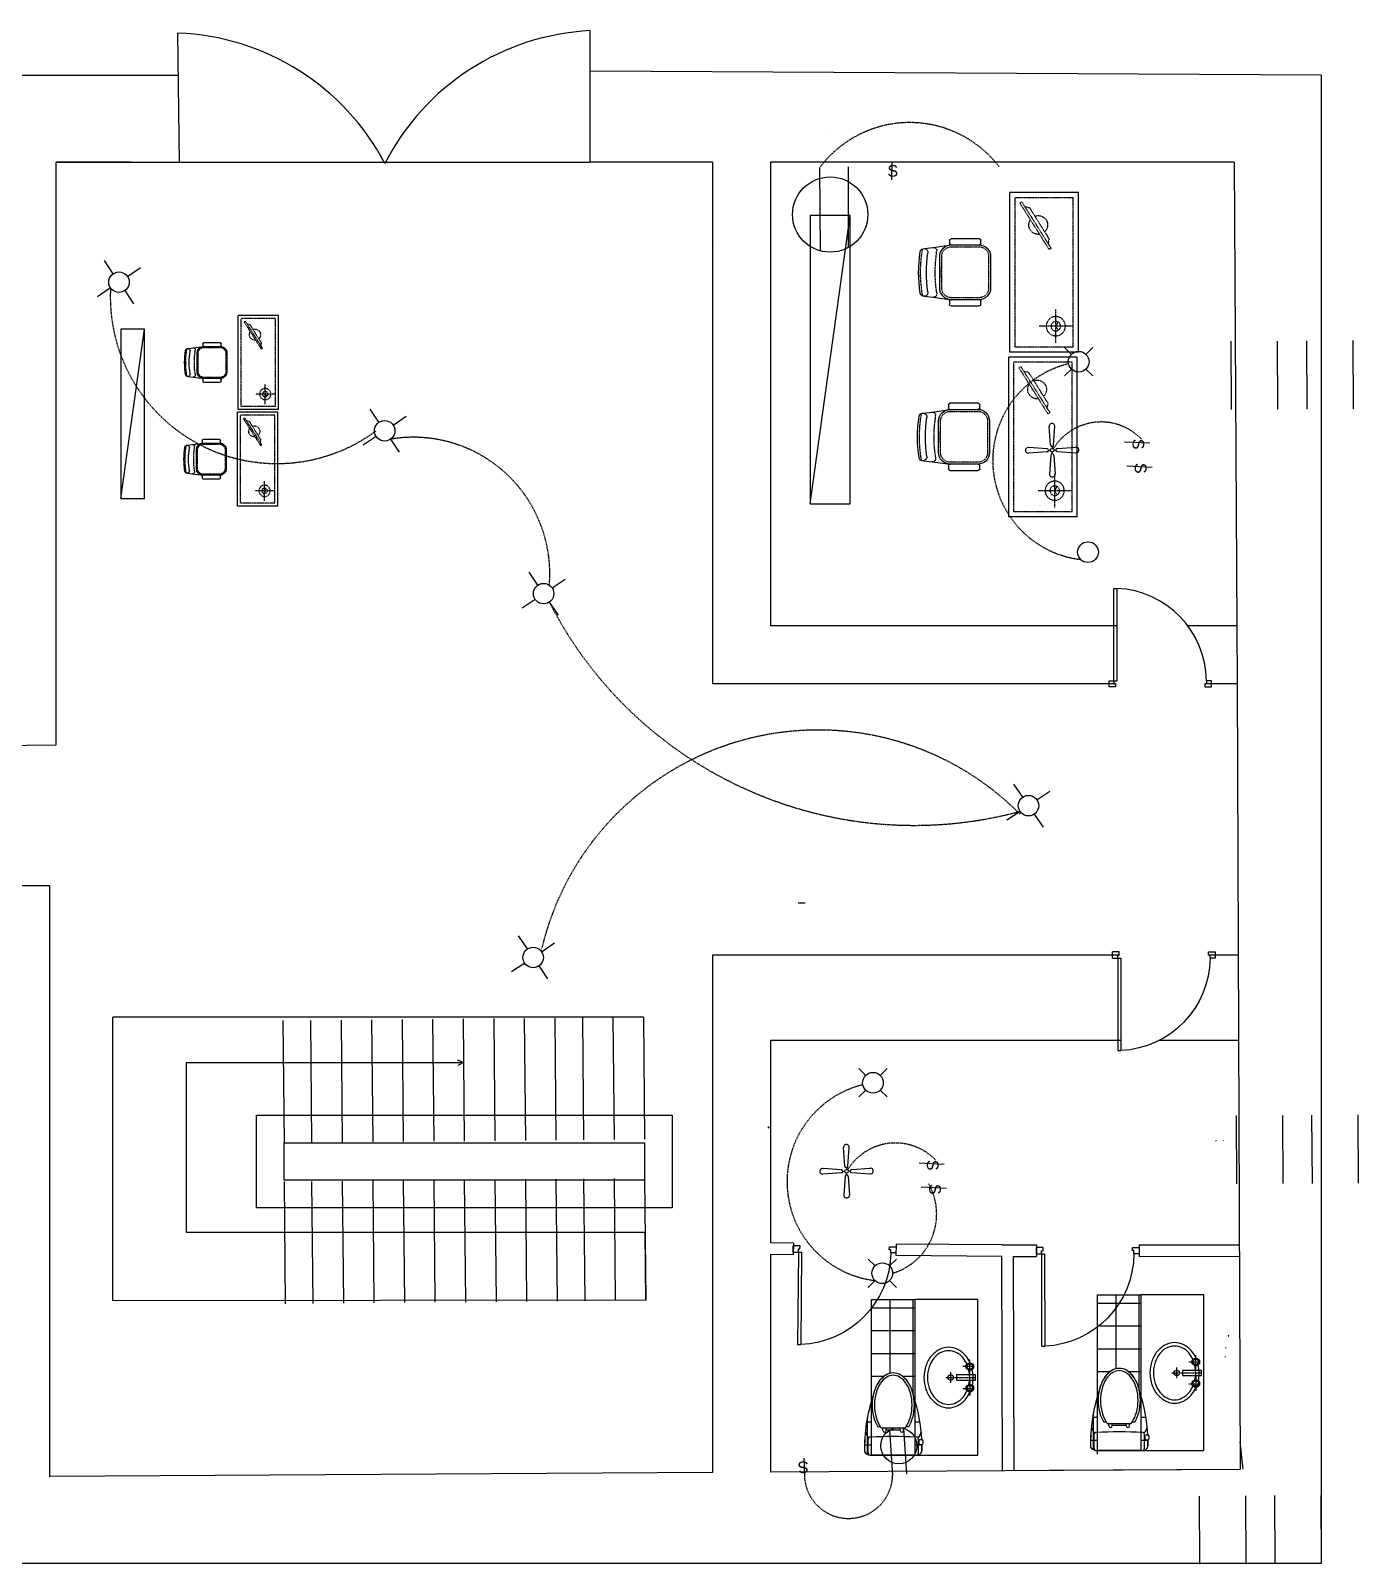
# Model space of a CAD drawing. Header units: inches. Extents: x 201 to 2163, y 274 to 1495.
# Drawn here: x 798 to 1256, y 274 to 803 of the extents above; entities that cross this region are included whole.
import ezdxf

# ---------------------------------------------------------------- set-up
doc = ezdxf.new("R2010")
doc.units = ezdxf.units.IN
doc.header["$MEASUREMENT"] = 0
for name, pattern in [('DASHDOT2', [0.5, 0.25, -0.125, 0, -0.125]), ('HIDDEN', [0.375, 0.25, -0.125]), ('HIDDEN2', [0.1875, 0.125, -0.0625])]:
    doc.linetypes.add(name, pattern=pattern)
for name, color, linetype in [('block', 112, 'Continuous'), ('door', 240, 'Continuous'), ('electrical hidden', 80, 'HIDDEN'), ('ELECTRICITY', 50, 'Continuous'), ('FURHATCH', 57, 'Continuous'), ('FURNITURE', 53, 'Continuous'), ('Layer1', 7, 'Continuous'), ('PIPE', 192, 'Continuous'), ('SANITARY', 151, 'Continuous'), ('TILING', 8, 'Continuous'), ('WALL', 7, 'Continuous'), ('window', 240, 'Continuous')]:
    doc.layers.add(name, color=color, linetype=linetype)
doc.styles.get("Standard").update_dxf_attribs({"font": 'arial.ttf'})
pattern_1 = [(0, (77.9634, 1.5955), (0, 7.874016), []), (90, (77.9634, 1.5955), (-7.874016, 5e-16), [])]

# ---------------------------------------------------------------- blocks, each defined once
blk = doc.blocks.new('Refrigerator-2 door - 36 in front')
for p, q in [((0, 5), (36, 5)), ((12, 5), (12, 64))]:
    blk.add_line(p, q)
for points in [[(0, 0), (0, 64), (36, 64), (36, 0)], [(11, 36), (11, 52), (13, 52), (13, 36)]]:
    blk.add_lwpolyline(points, close=True)
blk = doc.blocks.new('*U22')
at = {"layer": 'ELECTRICITY'}
blk.add_line((-1.18, -1.18), (1.18, 1.18), dxfattribs=at)
blk = doc.blocks.new('*U23')
at = {"layer": 'ELECTRICITY', "color": 0, "linetype": 'ByBlock', "lineweight": -2, "transparency": 16777216}
for p, rotation in [((643.73, 415.83), 90.00000000000001), ((643.73, 408.42), 180), ((651.14, 408.42), 270)]:
    blk.add_blockref('*U22', p, dxfattribs=dict(at, rotation=rotation))
blk.add_blockref('*U22', (651.14, 415.83), dxfattribs=at)
blk = doc.blocks.new('*U24')
at = {"layer": 'ELECTRICITY'}
blk.add_line((-1.18, -1.18), (1.18, 1.18), dxfattribs=at)
blk = doc.blocks.new('*U25')
at = {"layer": 'ELECTRICITY', "color": 0, "linetype": 'ByBlock', "lineweight": -2, "transparency": 16777216}
for p, rotation in [((643.73, 415.83), 90.00000000000001), ((643.73, 408.42), 180), ((651.14, 408.42), 270)]:
    blk.add_blockref('*U24', p, dxfattribs=dict(at, rotation=rotation))
blk.add_blockref('*U24', (651.14, 415.83), dxfattribs=at)
blk = doc.blocks.new('*U26')
at = {"layer": 'ELECTRICITY'}
blk.add_line((-1.18, -1.18), (1.18, 1.18), dxfattribs=at)
blk = doc.blocks.new('*U27')
at = {"layer": 'ELECTRICITY', "color": 0, "linetype": 'ByBlock', "lineweight": -2, "transparency": 16777216}
for p, rotation in [((643.73, 415.83), 90.00000000000001), ((643.73, 408.42), 180), ((651.14, 408.42), 270)]:
    blk.add_blockref('*U26', p, dxfattribs=dict(at, rotation=rotation))
blk.add_blockref('*U26', (651.14, 415.83), dxfattribs=at)
blk = doc.blocks.new('*U28')
at = {"layer": 'ELECTRICITY'}
for p, q in [((-3.13, 0.52), (3.24, 0.98)), ((-3.64, -0.02), (-4.3, -0.03)), ((-3.13, -0.52), (3.24, -0.98))]:
    blk.add_line(p, q, dxfattribs=at)
for centre, radius, start, end in [((-3.13, 0), 0.519, 90, 270), ((3.32, 0), 0.986, 265.8307, 94.1693)]:
    blk.add_arc(centre, radius, start, end, dxfattribs=at)
blk = doc.blocks.new('*U29')
at = {"layer": 'ELECTRICITY', "color": 0, "linetype": 'ByBlock', "lineweight": -2, "transparency": 16777216}
for p, rotation in [((141.01, 93.14), 90.00000000000004), ((136.14, 88.17), 180), ((141.11, 83.31), 270.0000000000001)]:
    blk.add_blockref('*U28', p, dxfattribs=dict(at, rotation=rotation))
blk.add_blockref('*U28', (145.97, 88.28), dxfattribs=at)
blk = doc.blocks.new('*U38')
at = {"layer": 'ELECTRICITY'}
blk.add_line((-1.18, -1.18), (1.18, 1.18), dxfattribs=at)
blk = doc.blocks.new('*U39')
at = {"layer": 'ELECTRICITY', "color": 0, "linetype": 'ByBlock', "lineweight": -2, "transparency": 16777216}
for p, rotation in [((643.73, 415.83), 90.00000000000001), ((643.73, 408.42), 180), ((651.14, 408.42), 270)]:
    blk.add_blockref('*U38', p, dxfattribs=dict(at, rotation=rotation))
blk.add_blockref('*U38', (651.14, 415.83), dxfattribs=at)
blk = doc.blocks.new('*U40')
at = {"layer": 'ELECTRICITY'}
for p, q in [((-3.13, 0.52), (3.24, 0.98)), ((-3.64, -0.02), (-4.3, -0.03)), ((-3.13, -0.52), (3.24, -0.98))]:
    blk.add_line(p, q, dxfattribs=at)
for centre, radius, start, end in [((-3.13, 0), 0.519, 90, 270), ((3.32, 0), 0.986, 265.8307, 94.1693)]:
    blk.add_arc(centre, radius, start, end, dxfattribs=at)
blk = doc.blocks.new('*U41')
at = {"layer": 'ELECTRICITY', "color": 0, "linetype": 'ByBlock', "lineweight": -2, "transparency": 16777216}
for p, rotation in [((141.01, 93.14), 90.00000000000004), ((136.14, 88.17), 180), ((141.11, 83.31), 270.0000000000001)]:
    blk.add_blockref('*U40', p, dxfattribs=dict(at, rotation=rotation))
blk.add_blockref('*U40', (145.97, 88.28), dxfattribs=at)
blk = doc.blocks.new('*U42')
at = {"layer": 'ELECTRICITY'}
blk.add_line((-1.18, -1.18), (1.18, 1.18), dxfattribs=at)
blk = doc.blocks.new('*U43')
at = {"layer": 'ELECTRICITY', "color": 0, "linetype": 'ByBlock', "lineweight": -2, "transparency": 16777216}
for p, rotation in [((643.73, 415.83), 90.00000000000001), ((643.73, 408.42), 180), ((651.14, 408.42), 270)]:
    blk.add_blockref('*U42', p, dxfattribs=dict(at, rotation=rotation))
blk.add_blockref('*U42', (651.14, 415.83), dxfattribs=at)
blk = doc.blocks.new('*U44')
at = {"layer": 'ELECTRICITY'}
for p, q in [((-3.13, 0.52), (3.24, 0.98)), ((-3.64, -0.02), (-4.3, -0.03)), ((-3.13, -0.52), (3.24, -0.98))]:
    blk.add_line(p, q, dxfattribs=at)
for centre, radius, start, end in [((-3.13, 0), 0.519, 90, 270), ((3.32, 0), 0.986, 265.8307, 94.1693)]:
    blk.add_arc(centre, radius, start, end, dxfattribs=at)
blk = doc.blocks.new('*U45')
at = {"layer": 'ELECTRICITY', "color": 0, "linetype": 'ByBlock', "lineweight": -2, "transparency": 16777216}
for p, rotation in [((141.01, 93.14), 90.00000000000004), ((136.14, 88.17), 180), ((141.11, 83.31), 270.0000000000001)]:
    blk.add_blockref('*U44', p, dxfattribs=dict(at, rotation=rotation))
blk.add_blockref('*U44', (145.97, 88.28), dxfattribs=at)
blk = doc.blocks.new('*U54')
at = {"layer": 'ELECTRICITY'}
for p in [(-2.25, -1.52), (2.25, 1.52), (2.25, 1.52), (2.25, 1.52), (2.25, 1.52), (2.25, 1.52)]:
    blk.add_line(p, (2.25, 1.52), dxfattribs=at)
blk = doc.blocks.new('*U55')
at = {"layer": 'ELECTRICITY', "color": 0, "linetype": 'ByBlock', "lineweight": -2, "transparency": 16777216}
for p, rotation in [((185.97, 149.44), 89.99999999999999), ((184.3, 140.77), 180), ((192.96, 139.09), 270)]:
    blk.add_blockref('*U54', p, dxfattribs=dict(at, rotation=rotation))
blk.add_blockref('*U54', (194.64, 147.76), dxfattribs=at)
blk = doc.blocks.new('*U56')
at = {"layer": 'ELECTRICITY'}
for p in [(-2.25, -1.52), (2.25, 1.52), (2.25, 1.52), (2.25, 1.52), (2.25, 1.52), (2.25, 1.52)]:
    blk.add_line(p, (2.25, 1.52), dxfattribs=at)
blk = doc.blocks.new('*U57')
at = {"layer": 'ELECTRICITY', "color": 0, "linetype": 'ByBlock', "lineweight": -2, "transparency": 16777216}
for p, rotation in [((185.97, 149.44), 89.99999999999999), ((184.3, 140.77), 180), ((192.96, 139.09), 270)]:
    blk.add_blockref('*U56', p, dxfattribs=dict(at, rotation=rotation))
blk.add_blockref('*U56', (194.64, 147.76), dxfattribs=at)
blk = doc.blocks.new('*U58')
at = {"layer": 'ELECTRICITY'}
for p in [(-2.25, -1.52), (2.25, 1.52), (2.25, 1.52), (2.25, 1.52), (2.25, 1.52), (2.25, 1.52)]:
    blk.add_line(p, (2.25, 1.52), dxfattribs=at)
blk = doc.blocks.new('*U59')
at = {"layer": 'ELECTRICITY', "color": 0, "linetype": 'ByBlock', "lineweight": -2, "transparency": 16777216}
for p, rotation in [((185.97, 149.44), 89.99999999999999), ((184.3, 140.77), 180), ((192.96, 139.09), 270)]:
    blk.add_blockref('*U58', p, dxfattribs=dict(at, rotation=rotation))
blk.add_blockref('*U58', (194.64, 147.76), dxfattribs=at)
blk = doc.blocks.new('*U60')
at = {"layer": 'ELECTRICITY'}
for p in [(-2.25, -1.52), (2.25, 1.52), (2.25, 1.52), (2.25, 1.52), (2.25, 1.52), (2.25, 1.52)]:
    blk.add_line(p, (2.25, 1.52), dxfattribs=at)
blk = doc.blocks.new('*U61')
at = {"layer": 'ELECTRICITY', "color": 0, "linetype": 'ByBlock', "lineweight": -2, "transparency": 16777216}
for p, rotation in [((185.97, 149.44), 89.99999999999999), ((184.3, 140.77), 180), ((192.96, 139.09), 270)]:
    blk.add_blockref('*U60', p, dxfattribs=dict(at, rotation=rotation))
blk.add_blockref('*U60', (194.64, 147.76), dxfattribs=at)
blk = doc.blocks.new('*U62')
at = {"layer": 'ELECTRICITY'}
for p in [(-2.25, -1.52), (2.25, 1.52), (2.25, 1.52), (2.25, 1.52), (2.25, 1.52), (2.25, 1.52)]:
    blk.add_line(p, (2.25, 1.52), dxfattribs=at)
blk = doc.blocks.new('*U63')
at = {"layer": 'ELECTRICITY', "color": 0, "linetype": 'ByBlock', "lineweight": -2, "transparency": 16777216}
for p, rotation in [((185.97, 149.44), 89.99999999999999), ((184.3, 140.77), 180), ((192.96, 139.09), 270)]:
    blk.add_blockref('*U62', p, dxfattribs=dict(at, rotation=rotation))
blk.add_blockref('*U62', (194.64, 147.76), dxfattribs=at)
blk = doc.blocks.new('DR_D01')
for p, q in [((-0.45, 0.93), (-0.42, 0.93)), ((-0.45, 0.03), (-0.45, 0.93)), ((-0.42, 0.03), (-0.42, 0.93)), ((-0.5, 0.03), (-0.42, 0.03)), ((-0.5, 0.03), (-0.5, -0.03)), ((-0.45, 0.03), (-0.45, 0)), ((-0.45, 0), (-0.435, 0)), ((-0.435, 0), (-0.435, -0.03)), ((0.435, 0), (0.435, -0.03)), ((0.45, 0), (0.435, 0)), ((0.45, 0.03), (0.45, 0)), ((0.5, 0.03), (0.45, 0.03)), ((0.5, -0.03), (0.5, 0.03)), ((-0.435, -0.03), (-0.5, -0.03)), ((0.435, -0.03), (0.5, -0.03))]:
    blk.add_line(p, q)
blk.add_arc((-0.46, 0.021), 0.91, 0.5915, 87.4664)
blk = doc.blocks.new('yq_sink_01')
at = {"linetype": 'DASHDOT2'}
for p, q in [((69, 24), (69, 158)), ((131, 97), (26, 97)), ((236, 48), (236, -48)), ((278, 0), (26, 0)), ((131, -97), (26, -97)), ((69, -24), (69, -158))]:
    blk.add_line(p, q, dxfattribs=at)
for p, q in [((183, 24), (20, 24)), ((20, 24), (20, -24)), ((183, 24), (183, -24)), ((183, -24), (20, -24))]:
    blk.add_line(p, q)
for centre, radius in [((69, 95), 33.5), ((69, 95), 23.9), ((236, 1), 23.9), ((69, -95), 33.5), ((69, -95), 23.9)]:
    blk.add_circle(centre, radius)
for centre, radius, start, end in [((312, 19), 269, 140.9541, 156.021), ((312, 19), 239, 140.9541, 155.6677), ((277, 47), 224, 117.0522, 140.9541), ((277, 47), 195, 117.0522, 140.9541), ((255, 91), 176, 62.9478, 117.0522), ((255, 91), 146, 62.9478, 117.0522), ((233, 47), 195, 39.0459, 62.9478), ((233, 47), 224, 39.0459, 62.9478), ((199, 19), 239, 18.571, 39.0459), ((199, 19), 269, 18.571, 39.0459), ((366, 1), 326, 167.8612, 192.4926), ((366, 1), 296, 168.0916, 192.4003), ((145, 1), 296, 0, 18.571), ((145, 1), 296, 341.429, 360), ((145, 1), 326, 360, 18.571), ((145, 1), 326, 341.429, 360), ((312, -17), 269, 204.5507, 219.0459), ((312, -17), 239, 204.736, 219.0459), ((199, -17), 239, 320.9541, 341.429), ((199, -17), 269, 320.9541, 341.429), ((277, -45), 224, 219.0459, 242.9478), ((277, -45), 195, 219.0459, 242.9478), ((255, -88), 176, 242.9478, 297.0522), ((255, -88), 146, 242.9478, 297.0522), ((233, -45), 195, 297.0522, 320.9541), ((233, -45), 224, 297.0522, 320.9541)]:
    blk.add_arc(centre, radius, start, end)
blk = doc.blocks.new('yq_matong_01')
for p, q in [((0, 201), (0, -201)), ((20, 221), (139, 221)), ((252, 138), (252, 114)), ((216, 91), (238, 91)), ((216, 61), (238, 61)), ((223, 61), (223, -61)), ((238, 104), (238, -104)), ((216, -61), (238, -61)), ((216, -91), (238, -91)), ((252, -114), (252, -138)), ((20, -221), (139, -221)), ((97, -221), (97, -226)), ((97, -226), (132, -226)), ((132, -221), (132, -226))]:
    blk.add_line(p, q)
for centre, radius, start, end in [((55, 202), 54.8, 117.322, 181.8992), ((20, 201), 20, 90, 180), ((64, -1165), 1417, 71.4068, 91.3856), ((139, 201), 20, 2.3063, 90), ((217, 161), 83.2, 95.4963, 139.9324), ((-4840, 0), 5003, 357.6937, 2.3063), ((407, -123), 283, 105.2088, 123.2779), ((407, -123), 303, 105.2088, 120.5699), ((439, -242), 427, 74.7912, 105.2088), ((439, -242), 407, 74.7912, 105.2088), ((471, -123), 283, 56.7221, 74.7912), ((471, -123), 303, 56.7221, 74.7912), ((216, 76), 15, 90, 270), ((357, -47), 193, 123.2779, 128.1384), ((521, -47), 193, 32.2565, 56.7221), ((521, -47), 213, 32.2565, 56.7221), ((596, 0), 104, 360, 32.2565), ((596, 0), 124, 360, 32.2565), ((216, -76), 15, 90, 270), ((357, 47), 193, 231.8616, 236.7221), ((407, 123), 283, 236.7221, 254.7912), ((471, 123), 283, 285.2088, 303.2779), ((471, 123), 303, 285.2088, 303.2779), ((521, 47), 193, 303.2779, 327.7435), ((521, 47), 213, 303.2779, 327.7435), ((596, 0), 104, 327.7435, 360), ((596, 0), 124, 327.7435, 360), ((51, -204), 51.4, 175.687, 245.0918), ((20, -201), 20, 180, 270), ((64, 1165), 1417, 268.6144, 271.2036), ((157, -247), 63.1, 159.6834, 188.4939), ((114, -226), 37, 237.5287, 304.2772), ((72, -247), 63.1, 352.0944, 20.3166), ((64, 1165), 1417, 272.8967, 288.5932), ((139, -201), 20, 270, 357.6937), ((217, -161), 83.2, 220.0676, 264.5037), ((407, 123), 303, 239.4301, 254.7912), ((439, 242), 427, 254.7912, 285.2088), ((439, 242), 407, 254.7912, 285.2088)]:
    blk.add_arc(centre, radius, start, end)
blk = doc.blocks.new('yq_desk_01')
for p, q in [((800, 700), (800, -700)), ((1400, 700), (800, 700)), ((1400, 700), (1400, -700)), ((270, 252), (270, 279)), ((284, 293), (531, 293)), ((545, 279), (545, 252)), ((52, 209), (127, 217)), ((127, 217), (288, 239)), ((185, 136), (185, -139)), ((531, 239), (284, 239)), ((531, 239), (284, 239)), ((528, 239), (288, 239)), ((630, -139), (630, 136)), ((185, -50), (185, 47)), ((52, -209), (126, -218)), ((126, -218), (288, -241)), ((270, -282), (270, -255)), ((284, -241), (531, -241)), ((284, -241), (531, -241)), ((288, -241), (528, -241)), ((545, -255), (545, -282)), ((531, -296), (284, -296)), ((1400, -700), (800, -700))]:
    blk.add_line(p, q)
for centre, radius, start, end in [((284, 279), 13.7, 90, 180), ((531, 279), 13.7, 0, 90), ((1212, 0), 1212, 171.4477, 188.5523), ((47, 175), 34.3, 351.4477, 171.4477), ((1212, 0), 1143, 171.4477, 188.5523), ((288, 136), 103, 90, 180), ((284, 252), 13.7, 180, 270), ((528, 136), 103, 0, 90), ((531, 252), 13.7, 270, 0), ((47, -175), 34.3, 188.5523, 8.5523), ((288, -139), 103, 180, 270), ((284, -255), 13.7, 90, 180), ((528, -139), 103, 270, 0), ((531, -255), 13.7, 0, 90), ((284, -282), 13.7, 180, 270), ((531, -282), 13.7, 270, 0)]:
    blk.add_arc(centre, radius, start, end)
at = {"layer": 'FURHATCH', "linetype": 'HIDDEN2'}
for p, q in [((845, 655), (845, -655)), ((1355, 655), (845, 655)), ((1355, 655), (1355, -655)), ((157, 170), (159, 189)), ((202, 136), (202, -139)), ((528, 222), (288, 222)), ((613, -139), (613, 136)), ((157, -170), (158, -190)), ((288, -224), (528, -224)), ((904, -618), (1160, -212)), ((1355, -655), (845, -655))]:
    blk.add_line(p, q, dxfattribs=at)
for points in [[(1202, 618), (1202, 324)], [(1349, 471), (1055, 471)], [(1202, 471), (1160, 471)], [(1202, 471), (1223, 508)], [(1202, 471), (1223, 435)]]:
    blk.add_lwpolyline(points, dxfattribs=at)
blk.add_lwpolyline([(1143, -294), (1134, -254), (1160, -212), (1144, -202), (888, -608), (904, -618), (930, -577), (971, -568)], close=True, dxfattribs=at)
for radius in [84, 42]:
    blk.add_circle((1202, 471), radius, dxfattribs=at)
for centre, radius, start, end in [((1212, 0), 1195, 170.0128, 189.9872), ((130, 189), 28.6, 359.9194, 96.3911), ((1288, 0), 1143, 171.4477, 188.5523), ((288, 136), 85.7, 90, 180), ((528, 136), 85.7, 0, 90), ((130, -190), 28.6, 262.6639, 359.9194), ((288, -139), 85.7, 180, 270), ((528, -139), 85.7, 270, 0), ((1048, -416), 82.3, 81.7622, 213.7504), ((1048, -416), 82.3, 248.5054, 47.0072)]:
    blk.add_arc(centre, radius, start, end, dxfattribs=at)
blk = doc.blocks.new('WD_WIN4')
for p, q in [((-0.5, 0.5), (0.5, 0.5)), ((-0.5, 0.12), (0.5, 0.12)), ((-0.5, -0.12), (0.5, -0.12)), ((-0.5, -0.5), (0.5, -0.5))]:
    blk.add_line(p, q)

msp = doc.modelspace()

# ---------------------------------------------------------------- hatches: boundary and pattern name
at = {"layer": 'TILING'}
h = msp.add_hatch(dxfattribs=at)
h.set_pattern_fill('_USER', color=256, scale=7.874016, double=1, pattern_type=0)
h.set_pattern_definition(pattern_1)
edge = h.paths.add_edge_path()
edge.add_arc((1219.37, 315.47), 55.78, 161.4068, 181.3856)
edge.add_arc((1165.52, 315.11), 2.16, 207.322, 271.8992)
edge.add_line((1165.59, 312.96), (1181.38, 312.96))
edge.add_arc((1181.54, 314.98), 2.02, 265.687, 335.0918)
edge.add_arc((1127.61, 315.47), 55.78, 358.6144, 361.2036)
edge.add_arc((1183.23, 319.12), 2.48, 273.3508, 278.4939)
edge.add_arc((1182.37, 317.45), 1.46, 327.5287, 394.2772)
edge.add_arc((1183.23, 315.81), 2.48, 82.0944, 88.0105)
edge.add_arc((1127.61, 315.47), 55.78, 2.8967, 18.5932)
edge.add_arc((1163.95, 330.24), 16.8, 10.3453, 15.2088)
edge.add_arc((1168.65, 331.52), 11.93, 15.2088, 33.2779)
edge.add_arc((1171.62, 333.47), 8.38, 33.2779, 57.7435)
edge.add_arc((1173.49, 336.43), 4.87, 57.7435, 90)
edge.add_arc((1173.49, 336.43), 4.87, 90, 122.2565)
edge.add_arc((1175.36, 333.47), 8.38, 122.2565, 146.7221)
edge.add_arc((1178.33, 331.52), 11.93, 146.7221, 164.7912)
edge.add_arc((1183.02, 330.24), 16.8, 164.7912, 169.6547)
h.paths.add_polyline_path([(1180.96, 312.96), (1166.01, 312.96), (1166.01, 366.62), (1180.96, 366.62)])
h = msp.add_hatch(dxfattribs=at)
h.set_pattern_fill('_USER', color=256, scale=7.874016, double=1, pattern_type=0)
h.set_pattern_definition(pattern_1)
edge = h.paths.add_edge_path()
edge.add_arc((1219.37, 315.47), 55.78, 161.4068, 181.3856)
edge.add_arc((1165.52, 315.11), 2.16, 207.322, 271.8992)
edge.add_line((1165.59, 312.96), (1181.38, 312.96))
edge.add_arc((1181.54, 314.98), 2.02, 265.687, 335.0918)
edge.add_arc((1127.61, 315.47), 55.78, 358.6144, 361.2036)
edge.add_arc((1183.23, 319.12), 2.48, 273.3508, 278.4939)
edge.add_arc((1182.37, 317.45), 1.46, 327.5287, 394.2772)
edge.add_arc((1183.23, 315.81), 2.48, 82.0944, 88.0105)
edge.add_arc((1127.61, 315.47), 55.78, 2.8967, 18.5932)
edge.add_arc((1163.95, 330.24), 16.8, 10.3453, 15.2088)
edge.add_arc((1168.65, 331.52), 11.93, 15.2088, 33.2779)
edge.add_arc((1171.62, 333.47), 8.38, 33.2779, 57.7435)
edge.add_arc((1173.49, 336.43), 4.87, 57.7435, 90)
edge.add_arc((1173.49, 336.43), 4.87, 90, 122.2565)
edge.add_arc((1175.36, 333.47), 8.38, 122.2565, 146.7221)
edge.add_arc((1178.33, 331.52), 11.93, 146.7221, 164.7912)
edge.add_arc((1183.02, 330.24), 16.8, 164.7912, 169.6547)
h.paths.add_polyline_path([(1180.96, 312.96), (1166.01, 312.96), (1166.01, 366.62), (1180.96, 366.62)])
h = msp.add_hatch(dxfattribs=at)
h.set_pattern_fill('_USER', color=256, scale=7.874016, double=1, pattern_type=0)
h.set_pattern_definition(pattern_1)
edge = h.paths.add_edge_path()
edge.add_arc((1219.37, 315.47), 55.78, 161.4068, 181.3856)
edge.add_arc((1165.52, 315.11), 2.16, 207.322, 271.8992)
edge.add_line((1165.59, 312.96), (1181.38, 312.96))
edge.add_arc((1181.54, 314.98), 2.02, 265.687, 335.0918)
edge.add_arc((1127.61, 315.47), 55.78, 358.6144, 361.2036)
edge.add_arc((1183.23, 319.12), 2.48, 273.3508, 278.4939)
edge.add_arc((1182.37, 317.45), 1.46, 327.5287, 394.2772)
edge.add_arc((1183.23, 315.81), 2.48, 82.0944, 88.0105)
edge.add_arc((1127.61, 315.47), 55.78, 2.8967, 18.5932)
edge.add_arc((1163.95, 330.24), 16.8, 10.3453, 15.2088)
edge.add_arc((1168.65, 331.52), 11.93, 15.2088, 33.2779)
edge.add_arc((1171.62, 333.47), 8.38, 33.2779, 57.7435)
edge.add_arc((1173.49, 336.43), 4.87, 57.7435, 90)
edge.add_arc((1173.49, 336.43), 4.87, 90, 122.2565)
edge.add_arc((1175.36, 333.47), 8.38, 122.2565, 146.7221)
edge.add_arc((1178.33, 331.52), 11.93, 146.7221, 164.7912)
edge.add_arc((1183.02, 330.24), 16.8, 164.7912, 169.6547)
h.paths.add_polyline_path([(1180.96, 312.96), (1166.01, 312.96), (1166.01, 366.62), (1180.96, 366.62)])
h = msp.add_hatch(dxfattribs=at)
h.set_pattern_fill('_USER', color=256, scale=7.874016, double=1, pattern_type=0)
h.set_pattern_definition([(0, (0, 0), (0, 7.874016), []), (90, (0, 0), (-7.874016, 5e-16), [])])
edge = h.paths.add_edge_path()
edge.add_arc((1141.41, 313.88), 55.78, 161.4068, 181.3856)
edge.add_arc((1087.56, 313.52), 2.16, 207.322, 271.8992)
edge.add_line((1087.63, 311.36), (1103.42, 311.36))
edge.add_arc((1103.57, 313.38), 2.02, 265.687, 335.0918)
edge.add_arc((1049.64, 313.88), 55.78, 358.6144, 361.2036)
edge.add_arc((1105.27, 317.53), 2.48, 273.3508, 278.4939)
edge.add_arc((1104.4, 315.85), 1.46, 327.5287, 394.2772)
edge.add_arc((1105.27, 314.21), 2.48, 82.0944, 88.0105)
edge.add_arc((1049.64, 313.88), 55.78, 2.8967, 18.5932)
edge.add_arc((1085.99, 328.65), 16.8, 10.3453, 15.2088)
edge.add_arc((1090.69, 329.92), 11.93, 15.2088, 33.2779)
edge.add_arc((1093.65, 331.87), 8.38, 33.2779, 57.7435)
edge.add_arc((1095.52, 334.83), 4.87, 57.7435, 90)
edge.add_arc((1095.52, 334.83), 4.87, 90, 122.2565)
edge.add_arc((1097.39, 331.87), 8.38, 122.2565, 146.7221)
edge.add_arc((1100.36, 329.92), 11.93, 146.7221, 164.7912)
edge.add_arc((1105.06, 328.65), 16.8, 164.7912, 169.6547)
h.paths.add_polyline_path([(1103, 311.36), (1088.05, 311.36), (1088.05, 365.02), (1103, 365.02)])

# ---------------------------------------------------------------- linework, layer by layer
for p, q in [((830.82, 787.46), (848.92, 787.46)), ((1083.68, 767.81), (1083.68, 767.81)), ((806.78, 556.43), (806.78, 757.46)), ((832.53, 757.46), (806.78, 757.46)), ((806.78, 757.46), (849.26, 757.46)), ((1033.18, 757.46), (990.96, 757.46)), ((1033.18, 757.46), (990.96, 757.46)), ((1033.18, 757.46), (1033.18, 577.46)), ((1213.18, 757.46), (1053.18, 757.46)), ((1053.18, 757.46), (1053.18, 597.46)), ((1213.18, 757.46), (1127.68, 757.46)), ((1213.18, 757.46), (1214.15, 577.46)), ((1172.71, 597.46), (1053.18, 597.46)), ((1214.04, 597.46), (1197.14, 597.46)), ((1172.17, 577.46), (1033.18, 577.46)), ((1214.15, 577.46), (1203, 577.46)), ((753.3, 555.83), (806.78, 556.43)), ((762.64, 507.9), (804.41, 507.9)), ((804.41, 507.9), (804.41, 303.92)), ((1033.18, 483.92), (1033.18, 305.36)), ((1173.5, 483.92), (1033.18, 483.92)), ((1214.5, 483.92), (1204.33, 483.92)), ((1009.33, 462.47), (826.29, 462.47)), ((826.29, 458), (826.29, 462.47)), ((884.93, 461.28), (885.33, 419.15)), ((894.47, 461.37), (894.87, 419.24)), ((905, 461.47), (905.4, 419.34)), ((915.53, 461.57), (915.94, 419.44)), ((926.07, 461.67), (926.47, 419.54)), ((936.6, 461.77), (937, 419.64)), ((947.13, 461.87), (947.53, 419.74)), ((957.67, 461.97), (958.07, 419.84)), ((968.2, 462.07), (968.6, 419.94)), ((978.73, 462.17), (979.13, 420.04)), ((988.27, 462.27), (988.67, 420.13)), ((998.8, 462.37), (999.2, 420.23)), ((1009.33, 462.47), (1009.73, 420.34)), ((1009.33, 462.47), (1009.73, 420.34)), ((1009.33, 462.47), (1009.73, 420.34)), ((826.29, 364.6), (826.29, 458)), ((826.29, 458), (826.29, 458)), ((826.29, 458), (826.29, 458)), ((826.29, 458), (826.29, 458)), ((1053.18, 454.4), (1053.18, 384.58)), ((1174.03, 454.4), (1053.18, 454.4)), ((1214.62, 454.4), (1187.16, 454.4)), ((947.28, 446.81), (945.17, 447.69)), ((885.33, 405.74), (885.74, 363.61)), ((894.87, 405.83), (895.27, 363.7)), ((905.4, 405.93), (905.8, 363.8)), ((915.94, 406.03), (916.34, 363.9)), ((926.47, 406.14), (926.87, 364)), ((937, 406.24), (937.4, 364.1)), ((947.53, 406.34), (947.94, 364.2)), ((958.07, 406.44), (958.47, 364.31)), ((968.6, 406.54), (969, 364.41)), ((979.13, 406.64), (979.53, 364.51)), ((988.67, 406.73), (989.07, 364.6)), ((999.2, 406.83), (999.6, 364.7)), ((1009.73, 406.93), (1010.14, 364.8)), ((1009.73, 406.93), (1010.14, 364.8)), ((1009.73, 406.93), (1010.14, 364.8)), ((1010.14, 364.8), (1009.91, 388.14)), ((1053.18, 380.58), (1053.18, 305.47)), ((1010.14, 364.8), (826.29, 364.6)), ((1010.14, 364.8), (1010.14, 364.8)), ((1215.18, 306.41), (1149.44, 306.03)), ((1150.44, 306.03), (1150.44, 306.04))]:
    msp.add_line(p, q)
for points in [[(200.81, 787.46), (200.81, 787.46), (848.92, 787.46)], [(1243.18, 787.46), (1243.18, 787.46), (1243.18, 273.92), (1243.18, 273.92)], [(806.78, 757.46), (849.26, 757.46)], [(1214.15, 577.46), (1215.18, 306.41), (1053.18, 305.47)], [(1009.91, 388.14), (851.65, 388.14), (851.65, 446.81), (947.28, 446.81), (945.27, 445.78), (945.27, 445.78)], [(1033.18, 305.36), (804.41, 304.03)], [(1243.18, 273.92), (200.81, 273.92)]]:
    msp.add_lwpolyline(points)
for points in [[(875.81, 428.67), (1019.26, 428.67), (1019.26, 396.71), (875.81, 396.71)], [(885.33, 419.15), (1009.74, 419.15), (1009.74, 406.24), (885.33, 406.24)]]:
    msp.add_lwpolyline(points, close=True)
at = {"layer": 'door'}
for p, q in [((849.26, 757.46), (848.75, 802.03)), ((990.96, 757.46), (990.96, 802.85)), ((849.26, 757.46), (990.96, 757.46))]:
    msp.add_line(p, q, dxfattribs=at)
for points in [[(1074.73, 668.58)], [(1171.66, 364.68)]]:
    msp.add_lwpolyline(points, close=True, dxfattribs=at)
msp.add_lwpolyline([(1190.05, 454.46), (1190.05, 454.4)], dxfattribs=at)
for centre, start, end in [((845.47, 717.73), 27.7697, 87.7697), ((995.21, 718.59), 92.8859, 152.8859)]:
    msp.add_arc(centre, 84.37, start, end, dxfattribs=at)
at = {"layer": 'electrical hidden'}
for centre, radius, start, end in [((1101.2, 732.31), 38.83, 37.3447, 143.1806), ((882.88, 710.97), 57.48, 176.8784, 306.57), ((1164.22, 654.55), 34.4, 103.8575, 263.2612), ((1164.22, 654.55), 34.4, 103.8575, 263.2612), ((1167.22, 648.5), 19.34, 43.7683, 148.5549), ((1167.22, 648.5), 19.34, 43.7683, 148.5549), ((929.98, 615.5), 47.06, 355.1661, 99.7274), ((1102.69, 669.95), 141.28, 207.058, 284.9952), ((1069.62, 463.52), 98.03, 44.7461, 166.7423), ((1093.26, 405.77), 34.4, 103.8575, 263.2612), ((1096.26, 399.72), 19.34, 43.7683, 148.5549), ((1089.19, 394.54), 21.31, 286.709, 29.2631), ((1080.09, 304.74), 15.22, 178.2695, 358.2982)]:
    msp.add_arc(centre, radius, start, end, dxfattribs=at)
at = {"layer": 'ELECTRICITY'}
for p, q in [((1094.99, 751.34), (1095.13, 757.75)), ((1094.99, 751.34), (1095.13, 757.75)), ((1070.12, 755.58), (1070.3, 726.9)), ((1070.12, 755.58), (1070.3, 726.9)), ((1080.07, 728.07), (1080.07, 755.89)), ((1080.07, 728.07), (1080.07, 755.89)), ((1184.06, 660.47), (1175.35, 660.87)), ((1184.06, 660.47), (1175.35, 660.87)), ((1184.86, 652.16), (1176.15, 652.55)), ((1184.86, 652.16), (1176.15, 652.55)), ((1113.1, 411.69), (1104.4, 412.09)), ((1113.9, 403.38), (1105.19, 403.77)), ((1094.21, 319.97), (1095.3, 304.29)), ((1100.22, 304.75), (1099.21, 320.61)), ((1064.64, 310.35), (1064.94, 303.95)), ((1064.64, 310.35), (1064.94, 303.95))]:
    msp.add_line(p, q, dxfattribs=at)
for centre, radius in [((1073.75, 739.41), 12.98), ((1073.75, 739.41), 12.98), ((828.41, 716.08), 3.53), ((1159.48, 688.62), 3.57), ((1159.48, 688.62), 3.57), ((920.05, 664.8), 3.53), ((1150.35, 658.1), 0.612), ((1150.35, 658.1), 0.612), ((1162.7, 622.91), 3.57), ((1162.7, 622.91), 3.57), ((1162.7, 622.91), 3.57), ((1162.7, 622.91), 3.57), ((974.89, 608.61), 3.53), ((1142.17, 535.46), 3.53), ((971.27, 483.08), 3.53), ((1088.52, 439.84), 3.57), ((1079.39, 409.32), 0.612), ((1091.74, 374.13), 3.57), ((1091.74, 374.13), 3.57), ((1097.44, 314.6), 6.26)]:
    msp.add_circle(centre, radius, dxfattribs=at)
for start, end in [(106.1356, 106.2444), (253.7556, 254.5952)]:
    msp.add_arc((1036.81, 741.29), 12.98, start, end, dxfattribs=at)
at = {"layer": 'FURNITURE'}
for p, q in [((1066.87, 639.59), (1080.65, 739.11)), ((829.05, 641.41), (837.15, 699.9))]:
    msp.add_line(p, q, dxfattribs=at)
for points in [[(1066.87, 639.59), (1080.65, 639.59), (1080.65, 739.11), (1066.87, 739.11)], [(829.05, 641.41), (837.15, 641.41), (837.15, 699.9), (829.05, 699.9)]]:
    msp.add_lwpolyline(points, close=True, dxfattribs=at)
at = {"layer": 'Layer1'}
for p, q in [((1061.05, 384.51), (1053.18, 384.58)), ((1061.05, 384.51), (1061.02, 380.51)), ((1096.48, 384.21), (1096.45, 380.21)), ((1133.01, 383.89), (1096.48, 384.21)), ((1133.01, 383.89), (1144.88, 383.9)), ((1137.01, 383.9), (1137.01, 383.9)), ((1144.88, 383.9), (1144.88, 379.9)), ((1180.31, 383.94), (1214.88, 383.98)), ((1180.31, 383.94), (1180.32, 379.94)), ((1061.02, 380.51), (1053.14, 380.58)), ((1132.97, 379.89), (1096.45, 380.21)), ((1133.01, 379.89), (1133.02, 379.89)), ((1133.26, 305.94), (1133.02, 379.89)), ((1137.26, 305.95), (1137.02, 379.9)), ((1137.02, 379.9), (1144.88, 379.9)), ((1180.32, 379.94), (1214.89, 379.98))]:
    msp.add_line(p, q, dxfattribs=at)
at = {"layer": 'PIPE'}
for p, q in [((1062.66, 501.92), (1065.16, 501.98)), ((1211.15, 352.73), (1211.08, 352.4)), ((1211.08, 352.4), (1211.13, 352.38)), ((1199.9, 344.54), (1199.89, 344.48)), ((1209.93, 345.44), (1210.15, 345.44)), ((1210.13, 348.25), (1210.15, 348.25)), ((1210.15, 348.25), (1210.15, 348.25)), ((1199.86, 342.54), (1199.88, 342.54)), ((1166.01, 311.71), (1166.02, 314.21)), ((1215.14, 316.01), (1216.17, 306.52)), ((1214.17, 306.41), (1214.18, 306.3))]:
    msp.add_line(p, q, dxfattribs=at)
for centre, radius, start, end in [((1210.33, 419.91), 3.5, 180.4825, 183.1891), ((1210.33, 419.91), 1, 180.4825, 183.1891), ((1211.15, 348.25), 1, 166.3673, 179.9751), ((1087.57, 311.27), 3.5, 89.5909, 91.2283), ((1087.57, 311.27), 1, 89.5909, 91.2283)]:
    msp.add_arc(centre, radius, start, end, dxfattribs=at)
at = {"layer": 'SANITARY'}
for p, q in [((1166.01, 312.96), (1166.01, 366.62)), ((1166.01, 312.96), (1166.01, 366.62)), ((1166.01, 312.96), (1166.01, 366.62)), ((1088.05, 311.36), (1088.05, 365.02))]:
    msp.add_line(p, q, dxfattribs=at)
for points in [[(1180.96, 312.96), (1202.62, 312.96), (1202.62, 366.62), (1180.96, 366.62)], [(1180.96, 312.96), (1202.62, 312.96), (1202.62, 366.62), (1180.96, 366.62)], [(1180.96, 312.96), (1202.62, 312.96), (1202.62, 366.62), (1180.96, 366.62)], [(1103, 311.36), (1124.65, 311.36), (1124.65, 365.02), (1103, 365.02)]]:
    msp.add_lwpolyline(points, close=True, dxfattribs=at)
for points in [[(1088.54, 331.66, 0.087396), (1085.64, 312.53, 0.289473), (1087.63, 311.36), (1103.42, 311.36, 0.312446), (1105.41, 312.53, 0.011298), (1105.41, 315.05, 0.022445), (1105.63, 315.07, 0.29977), (1105.61, 316.67, 0.02582), (1105.35, 316.7, 0.068596), (1102.51, 331.66, 0.021224), (1102.2, 333.05, 0.079005), (1100.66, 336.47, 0.107159), (1098.13, 338.96, 0.141682), (1095.52, 339.71, 0.141682), (1092.92, 338.96, 0.107159), (1090.39, 336.47, 0.079005), (1088.85, 333.05, 0.021224)], [(1166.5, 333.26, 0.087396), (1163.61, 314.12, 0.289473), (1165.59, 312.96), (1181.38, 312.96, 0.312446), (1183.37, 314.12, 0.011298), (1183.37, 316.64, 0.022445), (1183.6, 316.67, 0.29977), (1183.57, 318.27, 0.02582), (1183.32, 318.29, 0.068596), (1180.48, 333.26, 0.021224), (1180.16, 334.65, 0.079005), (1178.62, 338.06, 0.107159), (1176.09, 340.55, 0.141682), (1173.49, 341.3, 0.141682), (1170.89, 340.55, 0.107159), (1168.35, 338.06, 0.079005), (1166.82, 334.65, 0.021224)], [(1166.5, 333.26, 0.087396), (1163.61, 314.12, 0.289473), (1165.59, 312.96), (1181.38, 312.96, 0.312446), (1183.37, 314.12, 0.011298), (1183.37, 316.64, 0.022445), (1183.6, 316.67, 0.29977), (1183.57, 318.27, 0.02582), (1183.32, 318.29, 0.068596), (1180.48, 333.26, 0.021224), (1180.16, 334.65, 0.079005), (1178.62, 338.06, 0.107159), (1176.09, 340.55, 0.141682), (1173.49, 341.3, 0.141682), (1170.89, 340.55, 0.107159), (1168.35, 338.06, 0.079005), (1166.82, 334.65, 0.021224)], [(1166.5, 333.26, 0.087396), (1163.61, 314.12, 0.289473), (1165.59, 312.96), (1181.38, 312.96, 0.312446), (1183.37, 314.12, 0.011298), (1183.37, 316.64, 0.022445), (1183.6, 316.67, 0.29977), (1183.57, 318.27, 0.02582), (1183.32, 318.29, 0.068596), (1180.48, 333.26, 0.021224), (1180.16, 334.65, 0.079005), (1178.62, 338.06, 0.107159), (1176.09, 340.55, 0.141682), (1173.49, 341.3, 0.141682), (1170.89, 340.55, 0.107159), (1168.35, 338.06, 0.079005), (1166.82, 334.65, 0.021224)]]:
    msp.add_lwpolyline(points, format="xyb", close=True, dxfattribs=at)
at = {"layer": 'TILING'}
for points in [[(1180.96, 312.96), (1166.01, 312.96), (1166.01, 366.62), (1180.96, 366.62)], [(1180.96, 312.96), (1166.01, 312.96), (1166.01, 366.62), (1180.96, 366.62)], [(1180.96, 312.96), (1166.01, 312.96), (1166.01, 366.62), (1180.96, 366.62)], [(1103, 311.36), (1088.05, 311.36), (1088.05, 365.02), (1103, 365.02)]]:
    msp.add_lwpolyline(points, close=True, dxfattribs=at)
at = {"layer": 'WALL'}
msp.add_line((1243.18, 787.46), (990.96, 788.85), dxfattribs=at)
at = {"layer": 'window'}
msp.add_line((1072.57, 767.81), (1072.57, 767.81), dxfattribs=at)

# ---------------------------------------------------------------- block references
at = {"layer": 'block', "xscale": 0.005231532765908293, "yscale": 0.005231532765908293, "zscale": 0.005231532765908293}
msp.add_blockref('Refrigerator-2 door - 36 in front', (1052.43, 424.26), dxfattribs=at)
at = {"layer": 'ELECTRICITY'}
for name, p in [('*U59', (638.94, 571.81)), ('*U39', (512.05, 276.5)), ('*U43', (512.05, 276.5)), ('*U55', (730.58, 520.54)), ('*U41', (1009.3, 569.87)), ('*U45', (1009.3, 569.87)), ('*U57', (785.42, 464.34)), ('*U61', (952.7, 391.19)), ('*U63', (781.81, 338.82)), ('*U23', (441.09, 27.72)), ('*U29', (938.34, 321.09)), ('*U25', (444.31, -37.99)), ('*U27', (444.31, -37.99))]:
    msp.add_blockref(name, p, dxfattribs=at)
at = {"layer": 'FURNITURE'}
for p, xscale, yscale, zscale in [((1104.27, 719.43), 0.03937007874015748, -0.03937007874015748, 0.03937007874015748), ((851.04, 688.34), 0.02314377548884784, -0.02314377548884784, 0.02314377548884784), ((1103.89, 662.67), 0.03937007874015748, -0.03937007874015748, 0.03937007874015748), ((850.81, 654.97), 0.02314377548884784, -0.02314377548884784, 0.02314377548884784)]:
    msp.add_blockref('yq_desk_01', p, dxfattribs=dict(at, xscale=xscale, yscale=yscale, zscale=zscale))
at = {"layer": 'SANITARY', "xscale": 0.03937007874015748, "yscale": 0.03937007874015748, "zscale": 0.03937007874015748}
for name, p, rotation in [('yq_sink_01', (1202.62, 339.79), 179.9999999999941), ('yq_sink_01', (1202.62, 339.79), 179.9999999999941), ('yq_sink_01', (1202.62, 339.79), 179.9999999999941), ('yq_sink_01', (1124.65, 338.19), 179.9999999999941), ('yq_matong_01', (1095.52, 311.36), 89.99999999999407), ('yq_matong_01', (1173.49, 312.96), 89.99999999999407), ('yq_matong_01', (1173.49, 312.96), 89.99999999999407), ('yq_matong_01', (1173.49, 312.96), 89.99999999999407)]:
    msp.add_blockref(name, p, dxfattribs=dict(at, rotation=rotation))
at = {"layer": 'window'}
for name, p, xscale, yscale, zscale, rotation in [('WD_WIN4', (1233.06, 684), 23.56351350111173, 42.0410002792295, 23.56351350111173, 270.3095400443912), ('DR_D01', (1187.59, 577.46), -35.43307086614173, -35.43307086614173, 35.43307086614173, 180), ('DR_D01', (1188.91, 483.92), -35.43307086614173, 35.43307086614173, 35.43307086614173, 180), ('WD_WIN4', (1234.88, 416.85), 23.56351350111173, 42.0410002792295, 23.56351350111173, 270.3095400443912), ('DR_D01', (1078.75, 382.36), 35.43307086614173, -35.43307086614173, 35.43307086614173, 359.5042777207129), ('DR_D01', (1162.6, 381.92), 35.43307086614173, -35.43307086614173, 35.43307086614173, 0.05980236080692437), ('WD_WIN4', (1222.09, 285.59), 23.56351350111173, 42.0410002792295, 23.56351350111173, 270.3095400443912), ('WD_WIN4', (1222.09, 285.59), 23.56351350111173, 42.0410002792295, 23.56351350111173, 270.3095400443912)]:
    msp.add_blockref(name, p, dxfattribs=dict(at, xscale=xscale, yscale=yscale, zscale=zscale, rotation=rotation))

# ---------------------------------------------------------------- texts
at = {"layer": 'ELECTRICITY', "insert": (1093.5, 756.49), "char_height": 4, "attachment_point": 1}
msp.add_mtext_dynamic_manual_height_columns('S', width=41.0006, gutter_width=1, heights=[0], dxfattribs=at)
msp.add_mtext_dynamic_manual_height_columns('S', width=41.0006, gutter_width=1, heights=[0], dxfattribs=at)
at = {"layer": 'ELECTRICITY', "char_height": 4, "attachment_point": 1}
for width, insert, rotation in [(19.8187, (1182.08, 662.06), 270), (19.8187, (1182.08, 662.06), 270), (19.8187, (1182.88, 653.74), 270), (19.8187, (1182.88, 653.74), 270), (19.8187, (1111.13, 413.28), 270), (19.8187, (1111.92, 404.96), 270), (41.0006, (1066.48, 305.31), 183.9766), (41.0006, (1066.48, 305.31), 183.9766)]:
    msp.add_mtext_dynamic_manual_height_columns('S', width=width, gutter_width=1, heights=[0], dxfattribs=dict(at, insert=insert, rotation=rotation))

doc.saveas('drawing.dxf')
